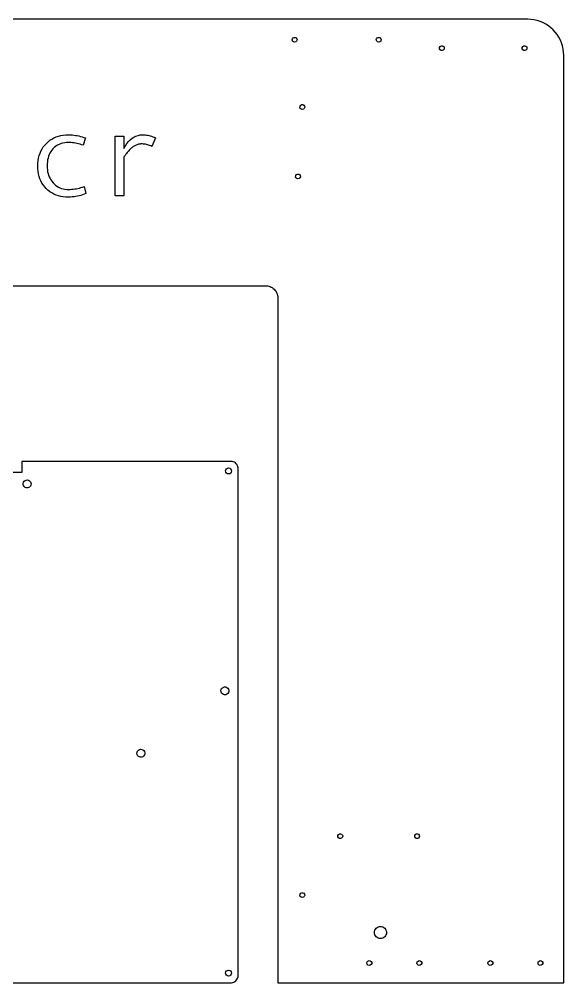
# Model space of a CAD drawing. Header units: metres. Extents: x -237 to 237, y 0 to 401.
# Drawn here: x 10.7 to 237.2, y 0 to 401 of the extents above; entities that cross this region are included whole.
import ezdxf

# ---------------------------------------------------------------- set-up
doc = ezdxf.new("R2010")
doc.units = ezdxf.units.M

msp = doc.modelspace()

# ---------------------------------------------------------------- linework, layer by layer
for p, q in [((222.25, 401), (-222.25, 401)), ((223.557, 400.943), (222.25, 401)), ((224.855, 400.772), (223.557, 400.943)), ((226.132, 400.489), (224.855, 400.772)), ((227.38, 400.095), (226.132, 400.489)), ((228.589, 399.595), (227.38, 400.095)), ((229.75, 398.99), (228.589, 399.595)), ((230.854, 398.287), (229.75, 398.99)), ((231.892, 397.491), (230.854, 398.287)), ((232.857, 396.607), (231.892, 397.491)), ((124.315, 392.855), (124.587, 393.249)), ((124.587, 393.249), (125.011, 393.471)), ((125.011, 393.471), (125.489, 393.471)), ((125.489, 393.471), (125.913, 393.249)), ((125.913, 393.249), (126.185, 392.855)), ((159.315, 392.855), (159.587, 393.249)), ((159.587, 393.249), (160.011, 393.471)), ((160.011, 393.471), (160.489, 393.471)), ((160.489, 393.471), (160.913, 393.249)), ((160.913, 393.249), (161.185, 392.855)), ((233.741, 395.642), (232.857, 396.607)), ((234.537, 394.604), (233.741, 395.642)), ((235.24, 393.5), (234.537, 394.604)), ((235.845, 392.339), (235.24, 393.5)), ((124.257, 392.379), (124.315, 392.855)), ((124.427, 391.932), (124.257, 392.379)), ((124.785, 391.615), (124.427, 391.932)), ((125.25, 391.5), (124.785, 391.615)), ((125.715, 391.615), (125.25, 391.5)), ((126.073, 391.932), (125.715, 391.615)), ((126.243, 392.379), (126.073, 391.932)), ((126.185, 392.855), (126.243, 392.379)), ((159.257, 392.379), (159.315, 392.855)), ((159.427, 391.932), (159.257, 392.379)), ((159.785, 391.615), (159.427, 391.932)), ((160.25, 391.5), (159.785, 391.615)), ((160.715, 391.615), (160.25, 391.5)), ((161.073, 391.932), (160.715, 391.615)), ((161.243, 392.379), (161.073, 391.932)), ((161.185, 392.855), (161.243, 392.379)), ((185.579, 389.239), (185.801, 389.663)), ((185.579, 388.761), (185.579, 389.239)), ((185.801, 389.663), (186.195, 389.935)), ((186.195, 389.935), (186.671, 389.993)), ((186.671, 389.993), (187.118, 389.823)), ((187.118, 389.823), (187.435, 389.465)), ((187.435, 389.465), (187.55, 389)), ((187.55, 389), (187.435, 388.535)), ((219.979, 389.239), (220.201, 389.663)), ((219.979, 388.761), (219.979, 389.239)), ((220.201, 389.663), (220.595, 389.935)), ((220.595, 389.935), (221.071, 389.993)), ((221.071, 389.993), (221.518, 389.823)), ((221.518, 389.823), (221.835, 389.465)), ((221.835, 389.465), (221.95, 389)), ((221.95, 389), (221.835, 388.535)), ((236.345, 391.13), (235.845, 392.339)), ((236.739, 389.882), (236.345, 391.13)), ((237.022, 388.605), (236.739, 389.882)), ((185.801, 388.337), (185.579, 388.761)), ((186.195, 388.065), (185.801, 388.337)), ((186.671, 388.007), (186.195, 388.065)), ((187.118, 388.177), (186.671, 388.007)), ((187.435, 388.535), (187.118, 388.177)), ((220.201, 388.337), (219.979, 388.761)), ((220.595, 388.065), (220.201, 388.337)), ((221.071, 388.007), (220.595, 388.065)), ((221.518, 388.177), (221.071, 388.007)), ((221.835, 388.535), (221.518, 388.177)), ((237.193, 387.307), (237.022, 388.605)), ((237.25, 386), (237.193, 387.307)), ((237.25, 0), (237.25, 386)), ((127.515, 364.845), (127.787, 365.239)), ((127.787, 365.239), (128.211, 365.461)), ((128.211, 365.461), (128.689, 365.461)), ((128.689, 365.461), (129.113, 365.239)), ((129.113, 365.239), (129.385, 364.845)), ((127.457, 364.369), (127.515, 364.845)), ((127.627, 363.922), (127.457, 364.369)), ((127.985, 363.605), (127.627, 363.922)), ((128.45, 363.49), (127.985, 363.605)), ((128.915, 363.605), (128.45, 363.49)), ((129.273, 363.922), (128.915, 363.605)), ((129.443, 364.369), (129.273, 363.922)), ((129.385, 364.845), (129.443, 364.369)), ((30.0196, 352.859), (31.1394, 352.894)), ((31.1394, 352.894), (31.8829, 352.881)), ((31.8829, 352.881), (32.6192, 352.843)), ((60.9737, 352.838), (61.9003, 352.894)), ((61.9003, 352.894), (62.4586, 352.882)), ((62.4586, 352.882), (63.0136, 352.845)), ((21.2547, 348.62), (21.9214, 349.352)), ((21.9214, 349.352), (22.6452, 350.025)), ((22.6452, 350.025), (23.413, 350.627)), ((23.413, 350.627), (24.2248, 351.158)), ((24.2248, 351.158), (25.0806, 351.619)), ((25.0806, 351.619), (25.9804, 352.008)), ((25.9804, 352.008), (26.9242, 352.327)), ((27.4792, 349.036), (26.8456, 348.746)), ((26.9242, 352.327), (27.912, 352.575)), ((28.147, 349.273), (27.4792, 349.036)), ((27.912, 352.575), (28.9438, 352.752)), ((28.8489, 349.457), (28.147, 349.273)), ((29.5849, 349.589), (28.8489, 349.457)), ((28.9438, 352.752), (30.0196, 352.859)), ((30.3551, 349.668), (29.5849, 349.589)), ((31.1594, 349.694), (30.3551, 349.668)), ((31.7107, 349.682), (31.1594, 349.694)), ((32.2754, 349.648), (31.7107, 349.682)), ((32.8533, 349.59), (32.2754, 349.648)), ((32.6192, 352.843), (33.3483, 352.779)), ((33.4447, 349.51), (32.8533, 349.59)), ((33.3483, 352.779), (34.0703, 352.689)), ((34.0494, 349.406), (33.4447, 349.51)), ((34.6675, 349.279), (34.0494, 349.406)), ((34.0703, 352.689), (34.7852, 352.574)), ((35.299, 349.13), (34.6675, 349.279)), ((34.7852, 352.574), (35.4929, 352.433)), ((35.9438, 348.957), (35.299, 349.13)), ((35.4929, 352.433), (36.1935, 352.267)), ((36.6019, 348.761), (35.9438, 348.957)), ((36.1935, 352.267), (36.8869, 352.075)), ((36.8869, 352.075), (37.5733, 351.857)), ((38.2524, 351.614), (37.2734, 348.542)), ((37.5733, 351.857), (38.2524, 351.614)), ((50.5013, 327.55), (50.5013, 352.318)), ((50.5013, 352.318), (54.2133, 352.318)), ((54.2133, 352.318), (54.2133, 347.262)), ((54.8241, 348.332), (55.4699, 349.29)), ((55.4699, 349.29), (56.1509, 350.134)), ((56.1509, 350.134), (56.8669, 350.866)), ((56.8669, 350.866), (57.6181, 351.486)), ((57.6181, 351.486), (58.4043, 351.993)), ((58.4043, 351.993), (59.2257, 352.387)), ((59.2257, 352.387), (60.0821, 352.669)), ((59.9961, 348.884), (59.6765, 348.781)), ((60.3171, 348.968), (59.9961, 348.884)), ((60.0821, 352.669), (60.9737, 352.838)), ((60.6395, 349.034), (60.3171, 348.968)), ((60.9634, 349.081), (60.6395, 349.034)), ((61.2886, 349.109), (60.9634, 349.081)), ((61.6153, 349.118), (61.2886, 349.109)), ((61.978, 349.108), (61.6153, 349.118)), ((62.3538, 349.077), (61.978, 349.108)), ((62.743, 349.026), (62.3538, 349.077)), ((63.1454, 348.954), (62.743, 349.026)), ((63.0136, 352.845), (63.5653, 352.785)), ((63.5611, 348.862), (63.1454, 348.954)), ((63.5653, 352.785), (64.1136, 352.699)), ((64.1136, 352.699), (64.6586, 352.59)), ((64.6586, 352.59), (65.2002, 352.456)), ((65.2002, 352.456), (65.7385, 352.298)), ((65.7385, 352.298), (66.2734, 352.116)), ((67.3333, 351.678), (65.8383, 348.094)), ((66.2734, 352.116), (66.8051, 351.909)), ((66.8051, 351.909), (67.3333, 351.678)), ((18.9739, 344.261), (19.2897, 345.227)), ((19.2897, 345.227), (19.6757, 346.145)), ((19.6757, 346.145), (20.1319, 347.017)), ((20.1319, 347.017), (20.6582, 347.842)), ((20.6582, 347.842), (21.2547, 348.62)), ((23.4284, 345.313), (23.1164, 344.655)), ((23.7884, 345.933), (23.4284, 345.313)), ((24.1964, 346.516), (23.7884, 345.933)), ((24.6524, 347.061), (24.1964, 346.516)), ((25.1495, 347.561), (24.6524, 347.061)), ((25.6807, 348.009), (25.1495, 347.561)), ((26.2461, 348.404), (25.6807, 348.009)), ((26.8456, 348.746), (26.2461, 348.404)), ((37.2734, 348.542), (36.6019, 348.761)), ((54.2133, 347.262), (54.8241, 348.332)), ((55.0556, 344.869), (54.8582, 344.597)), ((55.2793, 345.171), (55.0556, 344.869)), ((55.5293, 345.504), (55.2793, 345.171)), ((55.7952, 345.844), (55.5293, 345.504)), ((56.0661, 346.169), (55.7952, 345.844)), ((56.3419, 346.477), (56.0661, 346.169)), ((56.6228, 346.769), (56.3419, 346.477)), ((56.9086, 347.044), (56.6228, 346.769)), ((57.1994, 347.304), (56.9086, 347.044)), ((57.4951, 347.548), (57.1994, 347.304)), ((57.7959, 347.775), (57.4951, 347.548)), ((58.1016, 347.987), (57.7959, 347.775)), ((58.4123, 348.182), (58.1016, 347.987)), ((58.7262, 348.36), (58.4123, 348.182)), ((59.0415, 348.519), (58.7262, 348.36)), ((59.3583, 348.659), (59.0415, 348.519)), ((59.6765, 348.781), (59.3583, 348.659)), ((63.99, 348.749), (63.5611, 348.862)), ((64.4322, 348.616), (63.99, 348.749)), ((64.8876, 348.463), (64.4322, 348.616)), ((65.3564, 348.289), (64.8876, 348.463)), ((65.8383, 348.094), (65.3564, 348.289)), ((18.4124, 339.934), (18.4475, 341.086)), ((18.4475, 341.086), (18.5528, 342.191)), ((18.5528, 342.191), (18.7282, 343.25)), ((18.7282, 343.25), (18.9739, 344.261)), ((22.3484, 341.65), (22.2764, 340.805)), ((22.4684, 342.457), (22.3484, 341.65)), ((22.6364, 343.228), (22.4684, 342.457)), ((22.8524, 343.96), (22.6364, 343.228)), ((23.1164, 344.655), (22.8524, 343.96)), ((54.2265, 343.608), (54.2133, 343.55)), ((54.2133, 343.55), (54.2133, 327.55)), ((54.266, 343.696), (54.2265, 343.608)), ((54.3318, 343.815), (54.266, 343.696)), ((54.4239, 343.965), (54.3318, 343.815)), ((54.5423, 344.145), (54.4239, 343.965)), ((54.6871, 344.356), (54.5423, 344.145)), ((54.8582, 344.597), (54.6871, 344.356)), ((18.4472, 338.782), (18.4124, 339.934)), ((18.5516, 337.677), (18.4472, 338.782)), ((18.7255, 336.618), (18.5516, 337.677)), ((22.2764, 340.805), (22.2524, 339.922)), ((22.2524, 339.922), (22.2772, 339.11)), ((22.2772, 339.11), (22.3515, 338.324)), ((22.3515, 338.324), (22.4754, 337.564)), ((22.4754, 337.564), (22.6489, 336.831)), ((18.9691, 335.607), (18.7255, 336.618)), ((19.2822, 334.641), (18.9691, 335.607)), ((19.6649, 333.723), (19.2822, 334.641)), ((20.1171, 332.851), (19.6649, 333.723)), ((20.639, 332.026), (20.1171, 332.851)), ((22.6489, 336.831), (22.8719, 336.124)), ((22.8719, 336.124), (23.1445, 335.443)), ((23.1445, 335.443), (23.4667, 334.789)), ((23.4667, 334.789), (23.8383, 334.161)), ((23.8383, 334.161), (24.2596, 333.559)), ((24.2596, 333.559), (24.7304, 332.984)), ((24.7304, 332.984), (25.2413, 332.45)), ((125.657, 335.459), (125.715, 335.935)), ((125.827, 335.012), (125.657, 335.459)), ((125.715, 335.935), (125.987, 336.329)), ((126.185, 334.695), (125.827, 335.012)), ((125.987, 336.329), (126.411, 336.551)), ((126.65, 334.58), (126.185, 334.695)), ((126.411, 336.551), (126.889, 336.551)), ((127.115, 334.695), (126.65, 334.58)), ((126.889, 336.551), (127.313, 336.329)), ((127.473, 335.012), (127.115, 334.695)), ((127.313, 336.329), (127.585, 335.935)), ((127.643, 335.459), (127.473, 335.012)), ((127.585, 335.935), (127.643, 335.459)), ((21.2304, 331.248), (20.639, 332.026)), ((21.8914, 330.516), (21.2304, 331.248)), ((22.6111, 329.843), (21.8914, 330.516)), ((23.378, 329.241), (22.6111, 329.843)), ((24.1921, 328.71), (23.378, 329.241)), ((25.2413, 332.45), (25.7821, 331.972)), ((25.7821, 331.972), (26.353, 331.551)), ((26.353, 331.551), (26.9539, 331.186)), ((26.9539, 331.186), (27.5849, 330.876)), ((27.5849, 330.876), (28.246, 330.624)), ((28.246, 330.624), (28.937, 330.427)), ((28.937, 330.427), (29.6581, 330.286)), ((29.6581, 330.286), (30.4093, 330.202)), ((30.4093, 330.202), (31.1904, 330.174)), ((31.1904, 330.174), (31.8215, 330.186)), ((31.8215, 330.186), (32.4564, 330.223)), ((32.4564, 330.223), (33.0951, 330.283)), ((33.0951, 330.283), (33.7376, 330.369)), ((33.7376, 330.369), (34.3839, 330.478)), ((34.3839, 330.478), (35.034, 330.612)), ((35.034, 330.612), (35.6879, 330.77)), ((35.6879, 330.77), (36.3456, 330.952)), ((36.3456, 330.952), (37.0071, 331.159)), ((37.0071, 331.159), (37.6724, 331.39)), ((37.6724, 331.39), (38.3164, 328.446)), ((25.0535, 328.249), (24.1921, 328.71)), ((25.9622, 327.859), (25.0535, 328.249)), ((26.9181, 327.541), (25.9622, 327.859)), ((27.9213, 327.293), (26.9181, 327.541)), ((28.9718, 327.116), (27.9213, 327.293)), ((30.0695, 327.009), (28.9718, 327.116)), ((31.2144, 326.974), (30.0695, 327.009)), ((31.9824, 326.989), (31.2144, 326.974)), ((32.7375, 327.033), (31.9824, 326.989)), ((33.4799, 327.106), (32.7375, 327.033)), ((34.2093, 327.21), (33.4799, 327.106)), ((34.9259, 327.342), (34.2093, 327.21)), ((35.6297, 327.504), (34.9259, 327.342)), ((36.3206, 327.695), (35.6297, 327.504)), ((36.9987, 327.916), (36.3206, 327.695)), ((37.664, 328.166), (36.9987, 327.916)), ((38.3164, 328.446), (37.664, 328.166)), ((54.2133, 327.55), (50.5013, 327.55)), ((-126.75, 290.1), (113.25, 290.1)), ((113.25, 290.1), (113.25, 290.095)), ((113.25, 290.095), (113.624, 290.086)), ((113.624, 290.086), (114.118, 290.024)), ((114.118, 290.024), (114.604, 289.913)), ((114.604, 289.913), (115.077, 289.754)), ((115.077, 289.754), (115.531, 289.549)), ((115.531, 289.549), (115.963, 289.3)), ((115.963, 289.3), (116.367, 289.009)), ((116.367, 289.009), (116.741, 288.679)), ((116.741, 288.679), (117.08, 288.314)), ((117.08, 288.314), (117.381, 287.917)), ((117.381, 287.917), (117.641, 287.491)), ((117.641, 287.491), (117.857, 287.042)), ((117.857, 287.042), (118.028, 286.574)), ((118.028, 286.574), (118.151, 286.091)), ((118.151, 286.091), (118.225, 285.598)), ((118.225, 285.598), (118.25, 285.1)), ((118.25, 285.1), (118.25, 0)), ((98.75, 217), (11.76, 216.996)), ((11.76, 216.996), (11.76, 212.3)), ((99.2438, 216.959), (98.75, 217)), ((99.7241, 216.837), (99.2438, 216.959)), ((100.178, 216.638), (99.7241, 216.837)), ((100.593, 216.367), (100.178, 216.638)), ((96.5, 213), (96.5951, 213.478)), ((96.5951, 212.522), (96.5, 213)), ((96.5951, 213.478), (96.8661, 213.884)), ((96.8661, 213.884), (97.2716, 214.155)), ((97.2716, 214.155), (97.75, 214.25)), ((97.75, 214.25), (98.2283, 214.155)), ((98.2283, 214.155), (98.6339, 213.884)), ((98.6339, 213.884), (98.9048, 213.478)), ((98.9048, 213.478), (99, 213)), ((99, 213), (98.9048, 212.522)), ((100.957, 216.032), (100.593, 216.367)), ((101.261, 215.641), (100.957, 216.032)), ((101.497, 215.205), (101.261, 215.641)), ((101.658, 214.736), (101.497, 215.205)), ((101.74, 214.248), (101.658, 214.736)), ((101.75, 3), (101.74, 214.248)), ((11.76, 212.3), (-25.26, 212.3)), ((12.4234, 208.316), (12.7005, 208.722)), ((12.7005, 208.722), (13.085, 209.029)), ((13.085, 209.029), (13.5428, 209.209)), ((13.5428, 209.209), (14.0333, 209.245)), ((14.0333, 209.245), (14.5128, 209.136)), ((14.5128, 209.136), (14.9388, 208.89)), ((14.9388, 208.89), (15.2733, 208.529)), ((15.2733, 208.529), (15.4867, 208.086)), ((96.8661, 212.116), (96.5951, 212.522)), ((97.2716, 211.845), (96.8661, 212.116)), ((97.75, 211.75), (97.2716, 211.845)), ((98.2283, 211.845), (97.75, 211.75)), ((98.6339, 212.116), (98.2283, 211.845)), ((98.9048, 212.522), (98.6339, 212.116)), ((12.2784, 207.846), (12.4234, 208.316)), ((12.2784, 207.354), (12.2784, 207.846)), ((12.4234, 206.884), (12.2784, 207.354)), ((12.7005, 206.478), (12.4234, 206.884)), ((13.085, 206.171), (12.7005, 206.478)), ((13.5428, 205.991), (13.085, 206.171)), ((14.0333, 205.955), (13.5428, 205.991)), ((14.5128, 206.064), (14.0333, 205.955)), ((14.9388, 206.31), (14.5128, 206.064)), ((15.2733, 206.671), (14.9388, 206.31)), ((15.4867, 207.114), (15.2733, 206.671)), ((15.4867, 208.086), (15.56, 207.6)), ((15.56, 207.6), (15.4867, 207.114)), ((94.6, 121.5), (94.6733, 121.986)), ((94.6733, 121.014), (94.6, 121.5)), ((94.6733, 121.986), (94.8867, 122.429)), ((94.8867, 120.571), (94.6733, 121.014)), ((94.8867, 122.429), (95.2212, 122.79)), ((95.2212, 120.21), (94.8867, 120.571)), ((95.2212, 122.79), (95.6472, 123.036)), ((95.6472, 123.036), (96.1267, 123.145)), ((96.1267, 123.145), (96.6172, 123.109)), ((96.6172, 123.109), (97.075, 122.929)), ((97.075, 122.929), (97.4595, 122.622)), ((97.4595, 120.378), (97.075, 120.071)), ((97.4595, 122.622), (97.7366, 122.216)), ((97.7366, 120.784), (97.4595, 120.378)), ((97.7366, 122.216), (97.8816, 121.746)), ((97.8816, 121.254), (97.7366, 120.784)), ((97.8816, 121.746), (97.8816, 121.254)), ((95.6472, 119.964), (95.2212, 120.21)), ((96.1267, 119.855), (95.6472, 119.964)), ((96.6172, 119.891), (96.1267, 119.855)), ((97.075, 120.071), (96.6172, 119.891)), ((59.6733, 95.9863), (59.8867, 96.4295)), ((59.8867, 96.4295), (60.2212, 96.79)), ((60.2212, 96.79), (60.6472, 97.0359)), ((60.6472, 97.0359), (61.1267, 97.1454)), ((61.1267, 97.1454), (61.6172, 97.1086)), ((61.6172, 97.1086), (62.075, 96.9289)), ((62.075, 96.9289), (62.4595, 96.6223)), ((62.4595, 96.6223), (62.7366, 96.2159)), ((59.6, 95.5), (59.6733, 95.9863)), ((59.6733, 95.0136), (59.6, 95.5)), ((59.8867, 94.5705), (59.6733, 95.0136)), ((60.2212, 94.21), (59.8867, 94.5705)), ((60.6472, 93.9641), (60.2212, 94.21)), ((61.1267, 93.8546), (60.6472, 93.9641)), ((61.6172, 93.8914), (61.1267, 93.8546)), ((62.075, 94.071), (61.6172, 93.8914)), ((62.4595, 94.3777), (62.075, 94.071)), ((62.7366, 94.7841), (62.4595, 94.3777)), ((62.7366, 96.2159), (62.8816, 95.7459)), ((62.8816, 95.2541), (62.7366, 94.7841)), ((62.8816, 95.7459), (62.8816, 95.2541)), ((143.279, 61.2393), (143.501, 61.6631)), ((143.279, 60.7607), (143.279, 61.2393)), ((143.501, 60.3369), (143.279, 60.7607)), ((143.501, 61.6631), (143.895, 61.935)), ((143.895, 60.065), (143.501, 60.3369)), ((143.895, 61.935), (144.371, 61.9927)), ((144.371, 61.9927), (144.818, 61.823)), ((144.818, 60.177), (144.371, 60.0073)), ((144.818, 61.823), (145.135, 61.4647)), ((145.135, 60.5353), (144.818, 60.177)), ((145.135, 61.4647), (145.25, 61)), ((145.25, 61), (145.135, 60.5353)), ((175.279, 61.2393), (175.501, 61.6631)), ((175.279, 60.7607), (175.279, 61.2393)), ((175.501, 60.3369), (175.279, 60.7607)), ((175.501, 61.6631), (175.895, 61.935)), ((175.895, 60.065), (175.501, 60.3369)), ((175.895, 61.935), (176.371, 61.9927)), ((176.371, 61.9927), (176.818, 61.823)), ((176.818, 60.177), (176.371, 60.0073)), ((176.818, 61.823), (177.135, 61.4647)), ((177.135, 60.5353), (176.818, 60.177)), ((177.135, 61.4647), (177.25, 61)), ((177.25, 61), (177.135, 60.5353)), ((144.371, 60.0073), (143.895, 60.065)), ((176.371, 60.0073), (175.895, 60.065)), ((127.457, 36.3895), (127.515, 36.8646)), ((127.627, 35.9419), (127.457, 36.3895)), ((127.515, 36.8646), (127.787, 37.2585)), ((127.787, 37.2585), (128.211, 37.4809)), ((128.211, 37.4809), (128.689, 37.4809)), ((128.689, 37.4809), (129.113, 37.2585)), ((129.113, 37.2585), (129.385, 36.8646)), ((129.443, 36.3895), (129.273, 35.9419)), ((129.385, 36.8646), (129.443, 36.3895)), ((127.985, 35.6245), (127.627, 35.9419)), ((128.45, 35.51), (127.985, 35.6245)), ((128.915, 35.6245), (128.45, 35.51)), ((129.273, 35.9419), (128.915, 35.6245)), ((158.47, 20.9), (158.518, 21.3877)), ((158.518, 20.4123), (158.47, 20.9)), ((158.518, 21.3877), (158.66, 21.8567)), ((158.66, 19.9433), (158.518, 20.4123)), ((158.66, 21.8567), (158.891, 22.2889)), ((158.891, 22.2889), (159.202, 22.6678)), ((159.202, 22.6678), (159.581, 22.9787)), ((159.581, 22.9787), (160.013, 23.2097)), ((160.013, 23.2097), (160.482, 23.352)), ((160.482, 23.352), (160.97, 23.4)), ((160.97, 23.4), (161.458, 23.352)), ((161.458, 23.352), (161.927, 23.2097)), ((161.927, 23.2097), (162.359, 22.9787)), ((162.359, 22.9787), (162.738, 22.6678)), ((162.738, 22.6678), (163.049, 22.2889)), ((163.049, 22.2889), (163.28, 21.8567)), ((163.28, 21.8567), (163.422, 21.3877)), ((163.422, 20.4123), (163.28, 19.9433)), ((163.422, 21.3877), (163.47, 20.9)), ((163.47, 20.9), (163.422, 20.4123)), ((158.891, 19.5111), (158.66, 19.9433)), ((159.202, 19.1322), (158.891, 19.5111)), ((159.581, 18.8213), (159.202, 19.1322)), ((160.013, 18.5903), (159.581, 18.8213)), ((160.482, 18.448), (160.013, 18.5903)), ((160.97, 18.4), (160.482, 18.448)), ((161.458, 18.448), (160.97, 18.4)), ((161.927, 18.5903), (161.458, 18.448)), ((162.359, 18.8213), (161.927, 18.5903)), ((162.738, 19.1322), (162.359, 18.8213)), ((163.049, 19.5111), (162.738, 19.1322)), ((163.28, 19.9433), (163.049, 19.5111)), ((155.35, 8.2), (155.465, 8.66472)), ((155.465, 7.73528), (155.35, 8.2)), ((155.465, 8.66472), (155.782, 9.02298)), ((155.782, 9.02298), (156.229, 9.1927)), ((156.229, 9.1927), (156.705, 9.13501)), ((156.705, 9.13501), (157.099, 8.86311)), ((157.099, 8.86311), (157.321, 8.4393)), ((157.321, 8.4393), (157.321, 7.96068)), ((176.17, 8.2), (176.285, 8.66472)), ((176.285, 7.73528), (176.17, 8.2)), ((176.285, 8.66472), (176.602, 9.02298)), ((176.602, 9.02298), (177.049, 9.1927)), ((177.049, 9.1927), (177.525, 9.13501)), ((177.525, 9.13501), (177.919, 8.86311)), ((177.919, 8.86311), (178.141, 8.4393)), ((178.141, 8.4393), (178.141, 7.96068)), ((205.73, 8.2), (205.845, 8.66472)), ((205.845, 7.73528), (205.73, 8.2)), ((205.845, 8.66472), (206.162, 9.02298)), ((206.162, 9.02298), (206.609, 9.1927)), ((206.609, 9.1927), (207.085, 9.13501)), ((207.085, 9.13501), (207.479, 8.86311)), ((207.479, 8.86311), (207.701, 8.4393)), ((207.701, 8.4393), (207.701, 7.96068)), ((226.55, 8.2), (226.665, 8.66472)), ((226.665, 7.73528), (226.55, 8.2)), ((226.665, 8.66472), (226.982, 9.02298)), ((226.982, 9.02298), (227.429, 9.1927)), ((227.429, 9.1927), (227.905, 9.13501)), ((227.905, 9.13501), (228.299, 8.86311)), ((228.299, 8.86311), (228.521, 8.4393)), ((228.521, 8.4393), (228.521, 7.96068)), ((96.5, 4), (96.5951, 4.47835)), ((96.5951, 4.47835), (96.8661, 4.88388)), ((96.8661, 4.88388), (97.2716, 5.15485)), ((97.2716, 5.15485), (97.75, 5.25)), ((97.75, 5.25), (98.2283, 5.15485)), ((98.2283, 5.15485), (98.6339, 4.88388)), ((98.6339, 4.88388), (98.9048, 4.47835)), ((98.9048, 4.47835), (99, 4)), ((155.782, 7.37701), (155.465, 7.73528)), ((156.229, 7.20729), (155.782, 7.37701)), ((156.705, 7.26497), (156.229, 7.20729)), ((157.099, 7.53687), (156.705, 7.26497)), ((157.321, 7.96068), (157.099, 7.53687)), ((176.602, 7.37701), (176.285, 7.73528)), ((177.049, 7.20729), (176.602, 7.37701)), ((177.525, 7.26497), (177.049, 7.20729)), ((177.919, 7.53687), (177.525, 7.26497)), ((178.141, 7.96068), (177.919, 7.53687)), ((206.162, 7.37701), (205.845, 7.73528)), ((206.609, 7.20729), (206.162, 7.37701)), ((207.085, 7.26497), (206.609, 7.20729)), ((207.479, 7.53687), (207.085, 7.26497)), ((207.701, 7.96068), (207.479, 7.53687)), ((226.982, 7.37701), (226.665, 7.73528)), ((227.429, 7.20729), (226.982, 7.37701)), ((227.905, 7.26497), (227.429, 7.20729)), ((228.299, 7.53687), (227.905, 7.26497)), ((228.521, 7.96068), (228.299, 7.53687)), ((-112.25, 0), (98.9977, 0.01024)), ((96.5951, 3.52164), (96.5, 4)), ((96.8661, 3.1161), (96.5951, 3.52164)), ((97.2716, 2.84514), (96.8661, 3.1161)), ((97.75, 2.75), (97.2716, 2.84514)), ((98.2283, 2.84514), (97.75, 2.75)), ((98.6339, 3.1161), (98.2283, 2.84514)), ((98.9048, 3.52164), (98.6339, 3.1161)), ((99, 4), (98.9048, 3.52164)), ((98.9977, 0.01024), (99.4865, 0.0918)), ((99.4865, 0.0918), (99.9551, 0.25267)), ((99.9551, 0.25267), (100.391, 0.4885)), ((100.391, 0.4885), (100.782, 0.79282)), ((100.782, 0.79282), (101.117, 1.15735)), ((101.117, 1.15735), (101.388, 1.57214)), ((101.388, 1.57214), (101.587, 2.02589)), ((101.587, 2.02589), (101.709, 2.50621)), ((101.709, 2.50621), (101.75, 3)), ((118.25, 0), (237.25, 0))]:
    msp.add_line(p, q)

doc.saveas('drawing.dxf')
